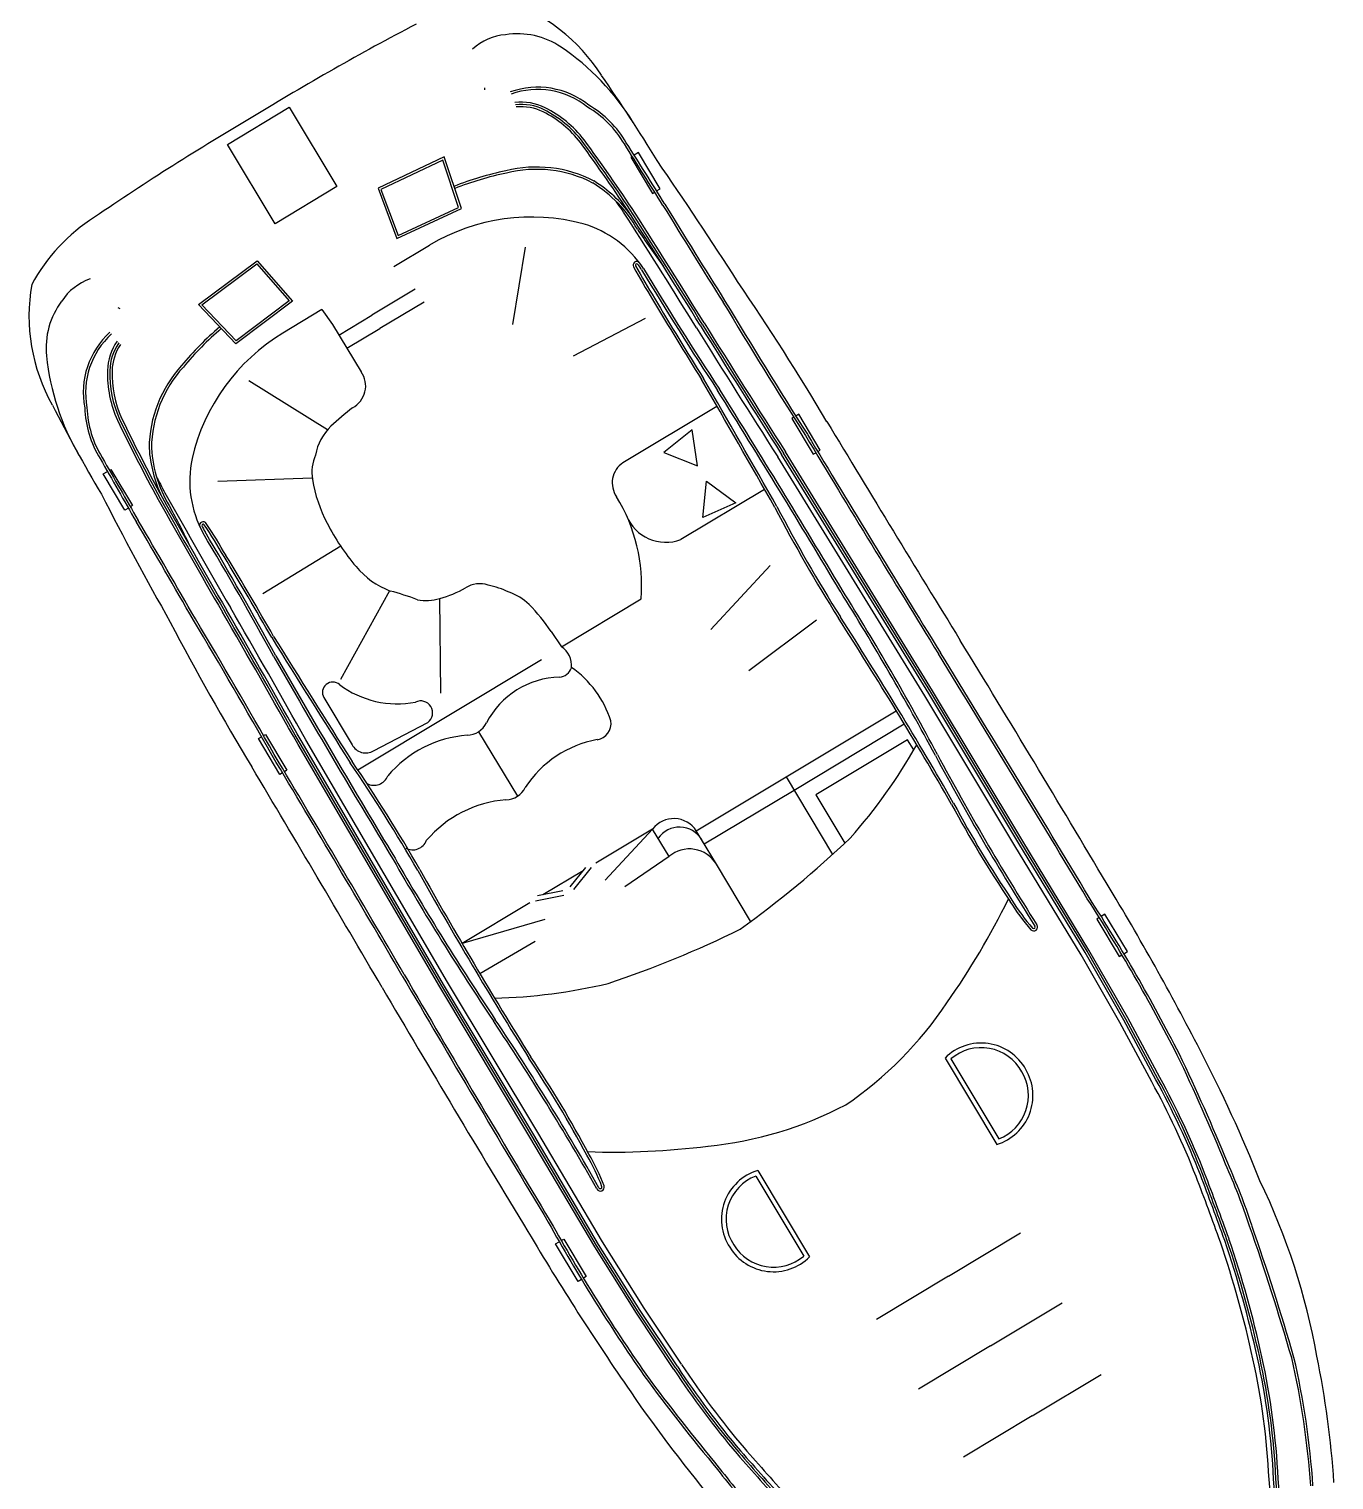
# Model space of a CAD drawing. Header units: metres. Extents: x 267365 to 277461, y 2088854 to 2108025.
# Drawn here: x 273598.22 to 273641.96, y 2097597.9 to 2097646.52 of the extents above; entities that cross this region are included whole.
import ezdxf

# ---------------------------------------------------------------- set-up
doc = ezdxf.new("R2010")
doc.units = ezdxf.units.M

msp = doc.modelspace()

# ---------------------------------------------------------------- linework, layer by layer
at = {"color": 30}
for p, q in [((273613.502, 2097644.473), (273613.496, 2097644.55)), ((273613.502, 2097644.473), (273613.496, 2097644.55)), ((273613.502, 2097644.473), (273613.496, 2097644.55)), ((273604.871, 2097642.65), (273606.943, 2097643.893)), ((273604.871, 2097642.65), (273606.943, 2097643.893)), ((273606.943, 2097643.893), (273608.538, 2097641.235)), ((273606.943, 2097643.893), (273608.538, 2097641.235)), ((273606.467, 2097639.992), (273604.871, 2097642.65)), ((273606.467, 2097639.992), (273604.871, 2097642.65)), ((273612.133, 2097642.23), (273609.921, 2097641.183)), ((273612.133, 2097642.23), (273609.921, 2097641.183)), ((273612.087, 2097642.123), (273610.018, 2097641.143)), ((273612.087, 2097642.123), (273610.018, 2097641.143)), ((273612.618, 2097640.541), (273612.087, 2097642.123)), ((273612.618, 2097640.541), (273612.087, 2097642.123)), ((273612.712, 2097640.501), (273612.133, 2097642.23)), ((273612.712, 2097640.501), (273612.133, 2097642.23)), ((273618.437, 2097642.248), (273618.392, 2097642.221)), ((273618.437, 2097642.248), (273618.392, 2097642.221)), ((273618.392, 2097642.221), (273619.12, 2097641.008)), ((273618.392, 2097642.221), (273619.12, 2097641.008)), ((273618.647, 2097642.374), (273618.503, 2097642.288)), ((273618.647, 2097642.374), (273618.503, 2097642.288)), ((273619.375, 2097641.161), (273618.647, 2097642.374)), ((273619.375, 2097641.161), (273618.647, 2097642.374)), ((273608.538, 2097641.235), (273606.467, 2097639.992)), ((273608.538, 2097641.235), (273606.467, 2097639.992)), ((273609.921, 2097641.183), (273610.547, 2097639.495)), ((273609.921, 2097641.183), (273610.547, 2097639.495)), ((273610.018, 2097641.143), (273610.59, 2097639.6)), ((273610.018, 2097641.143), (273610.59, 2097639.6)), ((273619.12, 2097641.008), (273619.19, 2097641.051)), ((273619.12, 2097641.008), (273619.19, 2097641.051)), ((273619.256, 2097641.09), (273619.375, 2097641.161)), ((273619.256, 2097641.09), (273619.375, 2097641.161)), ((273610.547, 2097639.495), (273612.712, 2097640.501)), ((273610.547, 2097639.495), (273612.712, 2097640.501)), ((273610.59, 2097639.6), (273612.618, 2097640.541)), ((273610.59, 2097639.6), (273612.618, 2097640.541)), ((273610.453, 2097638.561), (273611.646, 2097639.277)), ((273610.453, 2097638.561), (273611.646, 2097639.277)), ((273614.846, 2097639.203), (273614.422, 2097636.61)), ((273614.846, 2097639.203), (273614.422, 2097636.61)), ((273614.846, 2097639.203), (273614.422, 2097636.61)), ((273603.898, 2097637.288), (273605.863, 2097638.747)), ((273603.898, 2097637.288), (273605.863, 2097638.747)), ((273604.014, 2097637.278), (273605.852, 2097638.643)), ((273604.014, 2097637.278), (273605.852, 2097638.643)), ((273605.852, 2097638.643), (273606.944, 2097637.412)), ((273605.852, 2097638.643), (273606.944, 2097637.412)), ((273605.863, 2097638.747), (273607.057, 2097637.401)), ((273605.863, 2097638.747), (273607.057, 2097637.401)), ((273611.161, 2097637.794), (273609.716, 2097636.926)), ((273611.161, 2097637.794), (273609.716, 2097636.926)), ((273611.161, 2097637.794), (273609.716, 2097636.926)), ((273601.274, 2097637.135), (273601.21, 2097637.176)), ((273601.274, 2097637.135), (273601.21, 2097637.176)), ((273601.274, 2097637.135), (273601.21, 2097637.176)), ((273605.151, 2097635.963), (273603.898, 2097637.288)), ((273605.151, 2097635.963), (273603.898, 2097637.288)), ((273605.16, 2097636.066), (273604.014, 2097637.278)), ((273605.16, 2097636.066), (273604.014, 2097637.278)), ((273607.057, 2097637.401), (273605.151, 2097635.963)), ((273607.057, 2097637.401), (273605.151, 2097635.963)), ((273606.944, 2097637.412), (273605.16, 2097636.066)), ((273606.944, 2097637.412), (273605.16, 2097636.066)), ((273608.04, 2097637.113), (273606.733, 2097636.328)), ((273608.04, 2097637.113), (273606.733, 2097636.328)), ((273608.04, 2097637.113), (273608.396, 2097636.613)), ((273608.04, 2097637.113), (273608.396, 2097636.613)), ((273611.462, 2097637.369), (273609.982, 2097636.481)), ((273611.462, 2097637.369), (273609.982, 2097636.481)), ((273611.462, 2097637.369), (273609.982, 2097636.481)), ((273608.396, 2097636.613), (273609.357, 2097635.03)), ((273608.396, 2097636.613), (273609.357, 2097635.03)), ((273608.609, 2097636.262), (273609.716, 2097636.926)), ((273608.609, 2097636.262), (273609.716, 2097636.926)), ((273608.609, 2097636.262), (273609.716, 2097636.926)), ((273618.874, 2097636.819), (273616.455, 2097635.55)), ((273618.874, 2097636.819), (273616.455, 2097635.55)), ((273618.874, 2097636.819), (273616.455, 2097635.55)), ((273608.878, 2097635.819), (273609.982, 2097636.481)), ((273608.878, 2097635.819), (273609.982, 2097636.481)), ((273608.878, 2097635.819), (273609.982, 2097636.481)), ((273608.222, 2097633.082), (273605.587, 2097634.727)), ((273608.222, 2097633.082), (273605.587, 2097634.727)), ((273608.222, 2097633.082), (273605.587, 2097634.727)), ((273618.128, 2097631.987), (273621.278, 2097633.877)), ((273618.128, 2097631.987), (273621.278, 2097633.877)), ((273623.853, 2097633.508), (273623.787, 2097633.469)), ((273623.853, 2097633.508), (273623.787, 2097633.469)), ((273623.787, 2097633.469), (273624.507, 2097632.269)), ((273623.787, 2097633.469), (273624.507, 2097632.269)), ((273624.021, 2097633.609), (273623.919, 2097633.548)), ((273624.021, 2097633.609), (273623.919, 2097633.548)), ((273624.741, 2097632.41), (273624.021, 2097633.609)), ((273624.741, 2097632.41), (273624.021, 2097633.609)), ((273620.452, 2097633.081), (273619.495, 2097632.327)), ((273620.452, 2097633.081), (273619.495, 2097632.327)), ((273620.627, 2097631.875), (273620.452, 2097633.081)), ((273620.627, 2097631.875), (273620.452, 2097633.081)), ((273619.495, 2097632.327), (273620.627, 2097631.875)), ((273619.495, 2097632.327), (273620.627, 2097631.875)), ((273628.244, 2097624.176), (273623.313, 2097632.184)), ((273628.244, 2097624.176), (273623.313, 2097632.184)), ((273628.375, 2097624.256), (273623.443, 2097632.265)), ((273628.375, 2097624.256), (273623.443, 2097632.265)), ((273628.441, 2097624.296), (273623.508, 2097632.306)), ((273628.441, 2097624.296), (273623.508, 2097632.306)), ((273628.507, 2097624.336), (273623.573, 2097632.347)), ((273628.507, 2097624.336), (273623.573, 2097632.347)), ((273624.507, 2097632.269), (273624.59, 2097632.319)), ((273624.507, 2097632.269), (273624.59, 2097632.319)), ((273624.656, 2097632.359), (273624.741, 2097632.41)), ((273624.656, 2097632.359), (273624.741, 2097632.41)), ((273600.706, 2097631.608), (273600.85, 2097631.694)), ((273600.706, 2097631.608), (273600.85, 2097631.694)), ((273600.916, 2097631.734), (273600.961, 2097631.76)), ((273600.916, 2097631.734), (273600.961, 2097631.76)), ((273600.961, 2097631.76), (273601.689, 2097630.548)), ((273600.961, 2097631.76), (273601.689, 2097630.548)), ((273601.434, 2097630.395), (273600.706, 2097631.608)), ((273601.434, 2097630.395), (273600.706, 2097631.608)), ((273607.716, 2097631.469), (273604.553, 2097631.36)), ((273607.716, 2097631.469), (273604.553, 2097631.36)), ((273607.716, 2097631.469), (273604.553, 2097631.36)), ((273620.799, 2097630.154), (273620.932, 2097631.366)), ((273620.799, 2097630.154), (273620.932, 2097631.366)), ((273620.932, 2097631.366), (273621.914, 2097630.644)), ((273620.932, 2097631.366), (273621.914, 2097630.644)), ((273622.874, 2097631.09), (273620.072, 2097629.409)), ((273622.874, 2097631.09), (273620.072, 2097629.409)), ((273601.553, 2097630.466), (273601.434, 2097630.395)), ((273601.553, 2097630.466), (273601.434, 2097630.395)), ((273601.689, 2097630.548), (273601.619, 2097630.505)), ((273601.689, 2097630.548), (273601.619, 2097630.505)), ((273621.914, 2097630.644), (273620.799, 2097630.154)), ((273621.914, 2097630.644), (273620.799, 2097630.154)), ((273608.672, 2097629.183), (273606.058, 2097627.59)), ((273608.672, 2097629.183), (273606.058, 2097627.59)), ((273608.672, 2097629.183), (273606.058, 2097627.59)), ((273623.058, 2097628.541), (273621.075, 2097626.398)), ((273623.058, 2097628.541), (273621.075, 2097626.398)), ((273623.058, 2097628.541), (273621.075, 2097626.398)), ((273610.303, 2097627.695), (273608.663, 2097624.717)), ((273610.303, 2097627.695), (273608.663, 2097624.717)), ((273610.303, 2097627.695), (273608.663, 2097624.717)), ((273611.979, 2097627.434), (273612.01, 2097624.266)), ((273611.979, 2097627.434), (273612.01, 2097624.266)), ((273611.979, 2097627.434), (273612.01, 2097624.266)), ((273616.063, 2097625.819), (273618.736, 2097627.423)), ((273616.063, 2097625.819), (273618.736, 2097627.423)), ((273624.619, 2097626.713), (273622.343, 2097625.011)), ((273624.619, 2097626.713), (273622.343, 2097625.011)), ((273624.619, 2097626.713), (273622.343, 2097625.011)), ((273615.719, 2097626.327), (273616.063, 2097625.819)), ((273615.719, 2097626.327), (273616.063, 2097625.819)), ((273615.398, 2097625.379), (273609.247, 2097621.687)), ((273615.398, 2097625.379), (273609.247, 2097621.687)), ((273615.398, 2097625.379), (273609.247, 2097621.687)), ((273608.104, 2097624.116), (273609.051, 2097622.537)), ((273608.104, 2097624.116), (273609.051, 2097622.537)), ((273631.263, 2097619.147), (273628.244, 2097624.176)), ((273631.263, 2097619.147), (273628.244, 2097624.176)), ((273631.394, 2097619.226), (273628.375, 2097624.256)), ((273631.394, 2097619.226), (273628.375, 2097624.256)), ((273631.46, 2097619.266), (273628.441, 2097624.296)), ((273631.46, 2097619.266), (273628.441, 2097624.296)), ((273631.525, 2097619.306), (273628.507, 2097624.336)), ((273631.525, 2097619.306), (273628.507, 2097624.336)), ((273623.595, 2097621.459), (273627.288, 2097623.676)), ((273623.595, 2097621.459), (273627.288, 2097623.676)), ((273623.595, 2097621.459), (273627.288, 2097623.676)), ((273609.771, 2097622.336), (273611.587, 2097623.284)), ((273609.771, 2097622.336), (273611.587, 2097623.284)), ((273613.29, 2097622.97), (273614.588, 2097620.807)), ((273613.29, 2097622.97), (273614.588, 2097620.807)), ((273613.29, 2097622.97), (273614.588, 2097620.807)), ((273623.86, 2097621.018), (273627.555, 2097623.235)), ((273623.86, 2097621.018), (273627.555, 2097623.235)), ((273623.86, 2097621.018), (273627.555, 2097623.235)), ((273605.913, 2097622.742), (273606.015, 2097622.803)), ((273605.913, 2097622.742), (273606.015, 2097622.803)), ((273606.633, 2097621.543), (273605.913, 2097622.742)), ((273606.633, 2097621.543), (273605.913, 2097622.742)), ((273606.081, 2097622.842), (273606.147, 2097622.882)), ((273606.081, 2097622.842), (273606.147, 2097622.882)), ((273606.147, 2097622.882), (273606.867, 2097621.683)), ((273606.147, 2097622.882), (273606.867, 2097621.683)), ((273611.986, 2097614.421), (273607.238, 2097622.544)), ((273611.986, 2097614.421), (273607.238, 2097622.544)), ((273612.052, 2097614.461), (273607.304, 2097622.582)), ((273612.052, 2097614.461), (273607.304, 2097622.582)), ((273612.118, 2097614.5), (273607.371, 2097622.62)), ((273612.118, 2097614.5), (273607.371, 2097622.62)), ((273612.25, 2097614.578), (273607.504, 2097622.696)), ((273612.25, 2097614.578), (273607.504, 2097622.696)), ((273627.668, 2097622.705), (273624.595, 2097620.861)), ((273627.668, 2097622.705), (273624.595, 2097620.861)), ((273627.874, 2097622.363), (273627.668, 2097622.705)), ((273627.874, 2097622.363), (273627.668, 2097622.705)), ((273606.718, 2097621.594), (273606.633, 2097621.543)), ((273606.718, 2097621.594), (273606.633, 2097621.543)), ((273606.867, 2097621.683), (273606.784, 2097621.633)), ((273606.867, 2097621.683), (273606.784, 2097621.633)), ((273620.586, 2097619.654), (273623.595, 2097621.459)), ((273620.586, 2097619.654), (273623.595, 2097621.459)), ((273620.851, 2097619.212), (273623.86, 2097621.018)), ((273620.851, 2097619.212), (273623.86, 2097621.018)), ((273623.595, 2097621.459), (273625.155, 2097618.86)), ((273623.595, 2097621.459), (273625.155, 2097618.86)), ((273624.595, 2097620.861), (273625.567, 2097619.24)), ((273624.595, 2097620.861), (273625.567, 2097619.24)), ((273619.12, 2097619.709), (273617.223, 2097618.57)), ((273619.12, 2097619.709), (273617.223, 2097618.57)), ((273619.12, 2097619.709), (273617.223, 2097618.57)), ((273619.12, 2097619.709), (273617.526, 2097617.994)), ((273619.12, 2097619.709), (273617.526, 2097617.994)), ((273619.12, 2097619.709), (273617.526, 2097617.994)), ((273619.671, 2097618.792), (273619.12, 2097619.709)), ((273619.671, 2097618.792), (273619.12, 2097619.709)), ((273619.671, 2097618.792), (273619.12, 2097619.709)), ((273620.765, 2097619.356), (273620.586, 2097619.654)), ((273620.765, 2097619.356), (273620.586, 2097619.654)), ((273621.26, 2097618.531), (273620.765, 2097619.356)), ((273621.26, 2097618.531), (273620.765, 2097619.356)), ((273633.482, 2097615.501), (273631.263, 2097619.147)), ((273633.482, 2097615.501), (273631.263, 2097619.147)), ((273633.614, 2097615.579), (273631.394, 2097619.226)), ((273633.614, 2097615.579), (273631.394, 2097619.226)), ((273633.68, 2097615.618), (273631.46, 2097619.266)), ((273633.68, 2097615.618), (273631.46, 2097619.266)), ((273633.746, 2097615.657), (273631.525, 2097619.306)), ((273633.746, 2097615.657), (273631.525, 2097619.306)), ((273619.671, 2097618.792), (273618.192, 2097617.778)), ((273619.671, 2097618.792), (273618.192, 2097617.778)), ((273616.789, 2097618.31), (273615.445, 2097617.504)), ((273616.789, 2097618.31), (273615.445, 2097617.504)), ((273616.789, 2097618.31), (273615.445, 2097617.504)), ((273616.357, 2097617.78), (273616.884, 2097618.427)), ((273616.357, 2097617.78), (273616.884, 2097618.427)), ((273616.357, 2097617.78), (273616.884, 2097618.427)), ((273616.476, 2097617.683), (273617.074, 2097618.417)), ((273616.476, 2097617.683), (273617.074, 2097618.417)), ((273616.476, 2097617.683), (273617.074, 2097618.417)), ((273622.402, 2097616.628), (273621.26, 2097618.531)), ((273622.402, 2097616.628), (273621.26, 2097618.531)), ((273616.116, 2097617.635), (273615.266, 2097617.469)), ((273616.116, 2097617.635), (273615.266, 2097617.469)), ((273616.116, 2097617.635), (273615.266, 2097617.469)), ((273615.011, 2097617.243), (273612.735, 2097615.877)), ((273615.011, 2097617.243), (273612.735, 2097615.877)), ((273615.011, 2097617.243), (273612.735, 2097615.877)), ((273616.146, 2097617.485), (273615.194, 2097617.298)), ((273616.146, 2097617.485), (273615.194, 2097617.298)), ((273616.146, 2097617.485), (273615.194, 2097617.298)), ((273615.506, 2097616.681), (273612.735, 2097615.877)), ((273615.506, 2097616.681), (273612.735, 2097615.877)), ((273615.506, 2097616.681), (273612.735, 2097615.877)), ((273634.09, 2097616.743), (273634.004, 2097616.692)), ((273634.09, 2097616.743), (273634.004, 2097616.692)), ((273634.004, 2097616.692), (273634.756, 2097615.437)), ((273634.004, 2097616.692), (273634.756, 2097615.437)), ((273634.279, 2097616.857), (273634.156, 2097616.783)), ((273634.279, 2097616.857), (273634.156, 2097616.783)), ((273635.032, 2097615.603), (273634.279, 2097616.857)), ((273635.032, 2097615.603), (273634.279, 2097616.857)), ((273615.183, 2097615.943), (273613.333, 2097614.865)), ((273615.183, 2097615.943), (273613.333, 2097614.865)), ((273635.049, 2097613.381), (273633.746, 2097615.657)), ((273635.049, 2097613.381), (273633.746, 2097615.657)), ((273634.781, 2097613.232), (273633.482, 2097615.501)), ((273634.781, 2097613.232), (273633.482, 2097615.501)), ((273634.915, 2097613.307), (273633.614, 2097615.579)), ((273634.915, 2097613.307), (273633.614, 2097615.579)), ((273634.982, 2097613.344), (273633.68, 2097615.618)), ((273634.982, 2097613.344), (273633.68, 2097615.618)), ((273634.756, 2097615.437), (273634.852, 2097615.495)), ((273634.756, 2097615.437), (273634.852, 2097615.495)), ((273634.918, 2097615.534), (273635.032, 2097615.603)), ((273634.918, 2097615.534), (273635.032, 2097615.603)), ((273615.005, 2097609.391), (273611.986, 2097614.421)), ((273615.005, 2097609.391), (273611.986, 2097614.421)), ((273615.071, 2097609.431), (273612.052, 2097614.461)), ((273615.071, 2097609.431), (273612.052, 2097614.461)), ((273615.137, 2097609.47), (273612.118, 2097614.5)), ((273615.137, 2097609.47), (273612.118, 2097614.5)), ((273615.269, 2097609.548), (273612.25, 2097614.578)), ((273615.269, 2097609.548), (273612.25, 2097614.578)), ((273635.852, 2097611.238), (273634.781, 2097613.232)), ((273635.852, 2097611.238), (273634.781, 2097613.232)), ((273635.987, 2097611.311), (273634.915, 2097613.307)), ((273635.987, 2097611.311), (273634.915, 2097613.307)), ((273636.055, 2097611.347), (273634.982, 2097613.344)), ((273636.055, 2097611.347), (273634.982, 2097613.344)), ((273636.122, 2097611.384), (273635.049, 2097613.381)), ((273636.122, 2097611.384), (273635.049, 2097613.381)), ((273628.921, 2097612.038), (273630.659, 2097609.142)), ((273628.921, 2097612.038), (273630.659, 2097609.142)), ((273629.117, 2097612.01), (273630.726, 2097609.329)), ((273629.117, 2097612.01), (273630.726, 2097609.329)), ((273617.18, 2097605.715), (273615.005, 2097609.391)), ((273617.18, 2097605.715), (273615.005, 2097609.391)), ((273617.245, 2097605.755), (273615.071, 2097609.431)), ((273617.245, 2097605.755), (273615.071, 2097609.431)), ((273617.311, 2097605.795), (273615.137, 2097609.47)), ((273617.311, 2097605.795), (273615.137, 2097609.47)), ((273617.442, 2097605.875), (273615.269, 2097609.548)), ((273617.442, 2097605.875), (273615.269, 2097609.548)), ((273622.576, 2097608.085), (273624.185, 2097605.403)), ((273622.576, 2097608.085), (273624.185, 2097605.403)), ((273622.643, 2097608.27), (273624.381, 2097605.375)), ((273622.643, 2097608.27), (273624.381, 2097605.375)), ((273616.06, 2097605.923), (273616.146, 2097605.975)), ((273616.06, 2097605.923), (273616.146, 2097605.975)), ((273616.146, 2097605.975), (273616.899, 2097604.72)), ((273616.146, 2097605.975), (273616.899, 2097604.72)), ((273629.038, 2097604.73), (273631.455, 2097606.18)), ((273629.038, 2097604.73), (273631.455, 2097606.18)), ((273629.038, 2097604.73), (273631.455, 2097606.18)), ((273615.871, 2097605.809), (273615.994, 2097605.883)), ((273615.871, 2097605.809), (273615.994, 2097605.883)), ((273616.623, 2097604.555), (273615.871, 2097605.809)), ((273616.623, 2097604.555), (273615.871, 2097605.809)), ((273618.576, 2097603.494), (273617.18, 2097605.715)), ((273618.576, 2097603.494), (273617.18, 2097605.715)), ((273618.64, 2097603.536), (273617.245, 2097605.755)), ((273618.64, 2097603.536), (273617.245, 2097605.755)), ((273618.704, 2097603.578), (273617.311, 2097605.795)), ((273618.704, 2097603.578), (273617.311, 2097605.795)), ((273618.833, 2097603.661), (273617.442, 2097605.875)), ((273618.833, 2097603.661), (273617.442, 2097605.875)), ((273616.737, 2097604.623), (273616.623, 2097604.555)), ((273616.737, 2097604.623), (273616.623, 2097604.555)), ((273616.899, 2097604.72), (273616.803, 2097604.663)), ((273616.899, 2097604.72), (273616.803, 2097604.663)), ((273629.038, 2097604.73), (273626.621, 2097603.279)), ((273629.038, 2097604.73), (273626.621, 2097603.279)), ((273629.038, 2097604.73), (273626.621, 2097603.279)), ((273619.897, 2097601.65), (273618.64, 2097603.536)), ((273619.897, 2097601.65), (273618.64, 2097603.536)), ((273619.961, 2097601.693), (273618.704, 2097603.578)), ((273619.961, 2097601.693), (273618.704, 2097603.578)), ((273620.089, 2097601.778), (273618.833, 2097603.661)), ((273620.089, 2097601.778), (273618.833, 2097603.661)), ((273630.441, 2097602.391), (273632.851, 2097603.837)), ((273630.441, 2097602.391), (273632.851, 2097603.837)), ((273630.441, 2097602.391), (273632.851, 2097603.837)), ((273619.833, 2097601.608), (273618.576, 2097603.494)), ((273619.833, 2097601.608), (273618.576, 2097603.494)), ((273630.441, 2097602.391), (273628.031, 2097600.945)), ((273630.441, 2097602.391), (273628.031, 2097600.945)), ((273630.441, 2097602.391), (273628.031, 2097600.945)), ((273631.845, 2097600.053), (273634.154, 2097601.438)), ((273631.845, 2097600.053), (273634.154, 2097601.438)), ((273631.845, 2097600.053), (273634.154, 2097601.438)), ((273631.845, 2097600.053), (273629.536, 2097598.667)), ((273631.845, 2097600.053), (273629.536, 2097598.667)), ((273631.845, 2097600.053), (273629.536, 2097598.667))]:
    msp.add_line(p, q, dxfattribs=at)
for centre, radius, start, end in [((273612.268, 2097641.675), 6.103, 32.6099, 71.8474), ((273612.268, 2097641.675), 6.103, 32.6099, 71.8474), ((273653.156, 2097566.439), 90.548, 117.60936, 121.58748), ((273653.156, 2097566.439), 90.548, 117.60936, 121.58748), ((273614.362, 2097644.448), 1.884, 95.1987, 132.5408), ((273614.362, 2097644.448), 1.884, 95.1987, 132.5408), ((273614.589, 2097643.74), 2.616, 56.0074, 98.7482), ((273614.589, 2097643.74), 2.616, 56.0074, 98.7482), ((273611.467, 2097639.086), 8.219, 31.5387, 56.0998), ((273611.467, 2097639.086), 8.219, 31.5387, 56.0998), ((273566.943, 2097609.97), 61.411, 31.55607, 34.73788), ((273566.943, 2097609.97), 61.411, 31.55607, 34.73788), ((273615.272, 2097641.843), 2.723, 51.1854, 109.7497), ((273615.272, 2097641.843), 2.723, 51.1854, 109.7497), ((273615.272, 2097641.843), 2.647, 51.0597, 109.7497), ((273615.272, 2097641.843), 2.647, 51.0597, 109.7497), ((273614.715, 2097642.261), 1.805, 63.5526, 96.7797), ((273614.715, 2097642.261), 1.805, 63.5526, 96.7797), ((273614.72, 2097642.276), 1.713, 63.4837, 96.445), ((273614.72, 2097642.276), 1.713, 63.4837, 96.445), ((273614.72, 2097642.276), 1.636, 63.4837, 95.9145), ((273614.72, 2097642.276), 1.636, 63.4837, 95.9145), ((273613.832, 2097640.494), 3.78, 37.6058, 63.4837), ((273613.832, 2097640.494), 3.78, 37.6058, 63.4837), ((273615.233, 2097640.959), 3.399, 30.1037, 59.955), ((273615.233, 2097640.959), 3.399, 30.1037, 59.955), ((273615.233, 2097640.959), 3.476, 30.1294, 59.8567), ((273615.233, 2097640.959), 3.476, 30.1294, 59.8567), ((273651.482, 2097565.434), 90.548, 120.35159, 124.3297), ((273651.482, 2097565.434), 90.548, 120.35159, 124.3297), ((273613.832, 2097640.494), 3.627, 37.6329, 63.4837), ((273613.832, 2097640.494), 3.627, 37.6329, 63.4837), ((273613.832, 2097640.494), 3.703, 37.6191, 63.4837), ((273613.832, 2097640.494), 3.703, 37.6191, 63.4837), ((273570.504, 2097608.749), 57.339, 33.33983, 36.3184), ((273570.504, 2097608.749), 57.339, 33.33983, 36.3184), ((273570.504, 2097608.749), 57.415, 33.3394, 36.31927), ((273570.504, 2097608.749), 57.415, 33.3394, 36.31927), ((273570.504, 2097608.749), 57.492, 33.33897, 36.32013), ((273570.504, 2097608.749), 57.492, 33.33897, 36.32013), ((273363.349, 2097480.9), 301.833, 31.94574, 32.4074), ((273363.349, 2097480.9), 301.833, 31.94574, 32.4074), ((273363.349, 2097480.9), 301.91, 31.94568, 32.40711), ((273363.349, 2097480.9), 301.91, 31.94568, 32.40711), ((273507.69, 2097564.923), 135.677, 32.61645, 34.67285), ((273507.69, 2097564.923), 135.677, 32.61645, 34.67285), ((273616.336, 2097631.445), 10.536, 101.6737, 111.5671), ((273616.336, 2097631.445), 10.536, 101.6737, 111.5671), ((273616.336, 2097631.445), 10.459, 101.6643, 111.5894), ((273616.336, 2097631.445), 10.459, 101.6643, 111.5894), ((273615.234, 2097637.703), 4.188, 62.6533, 104.2268), ((273615.234, 2097637.703), 4.188, 62.6533, 104.2268), ((273615.234, 2097637.703), 4.111, 62.6958, 104.2505), ((273615.234, 2097637.703), 4.111, 62.6958, 104.2505), ((273614.79, 2097637.621), 4.479, 36.5012, 58.0975), ((273614.79, 2097637.621), 4.479, 36.5012, 58.0975), ((273614.79, 2097637.621), 4.403, 29.7867, 58.0577), ((273614.79, 2097637.621), 4.403, 29.7867, 58.0577), ((273570.504, 2097608.749), 57.185, 33.3407, 33.9978), ((273570.504, 2097608.749), 57.185, 33.3407, 33.9978), ((273896.213, 2097809.97), 324.456, 211.46627, 212.14038), ((273896.213, 2097809.97), 324.456, 211.46627, 212.14038), ((273896.213, 2097809.97), 324.379, 211.46621, 212.14038), ((273896.213, 2097809.97), 324.379, 211.46621, 212.14038), ((273603.748, 2097634.986), 6.195, 122.528, 151.3305), ((273603.748, 2097634.986), 6.195, 122.528, 151.3305), ((273615.058, 2097633.549), 6.667, 74.9433, 120.7826), ((273615.058, 2097633.549), 6.667, 74.9433, 120.7826), ((273615.775, 2097636.491), 3.641, 33.2632, 73.8056), ((273615.775, 2097636.491), 3.641, 33.2632, 73.8056), ((273411.316, 2097507.378), 245.904, 31.67648, 32.68716), ((273411.316, 2097507.378), 245.904, 31.67648, 32.68716), ((273411.316, 2097507.378), 246.058, 31.67656, 32.68736), ((273411.316, 2097507.378), 246.058, 31.67656, 32.68736), ((273411.316, 2097507.378), 246.135, 31.6766, 32.68747), ((273411.316, 2097507.378), 246.135, 31.6766, 32.68747), ((273411.316, 2097507.378), 246.211, 31.67664, 32.68757), ((273411.316, 2097507.378), 246.211, 31.67664, 32.68757), ((273639.262, 2097653.403), 24.724, 213.3583, 216.8823), ((273639.262, 2097653.403), 24.724, 213.3583, 216.8823), ((273618.591, 2097638.604), 0.122, 45.7234, 208.8615), ((273618.591, 2097638.604), 0.122, 45.7234, 208.8615), ((273638.743, 2097649.637), 23.096, 208.7009, 211.8303), ((273638.743, 2097649.637), 23.096, 208.7009, 211.8303), ((273618.591, 2097638.604), 0.0448, 51.4578, 208.8615), ((273618.591, 2097638.604), 0.0448, 51.4578, 208.8615), ((273618.484, 2097638.546), 0.0767, 28.7009, 28.8615), ((273618.484, 2097638.546), 0.0767, 28.7009, 28.8615), ((273638.743, 2097649.637), 23.019, 208.7009, 211.8322), ((273638.743, 2097649.637), 23.019, 208.7009, 211.8322), ((273615.775, 2097636.491), 3.564, 33.287, 37.0654), ((273615.775, 2097636.491), 3.564, 33.287, 37.0654), ((273600.892, 2097636.365), 1.884, 109.3982, 146.7404), ((273600.892, 2097636.365), 1.884, 109.3982, 146.7404), ((273720.815, 2097699.883), 119.125, 211.04575, 213.34271), ((273720.815, 2097699.883), 119.125, 211.04575, 213.34271), ((273720.815, 2097699.883), 119.049, 211.04503, 213.34313), ((273720.815, 2097699.883), 119.049, 211.04503, 213.34313), ((273545.703, 2097586.111), 92.276, 30.79959, 34.25771), ((273545.703, 2097586.111), 92.276, 30.79959, 34.25771), ((273604.324, 2097636.908), 6.103, 170.0917, 209.3292), ((273604.324, 2097636.908), 6.103, 170.0917, 209.3292), ((273601.41, 2097635.831), 2.616, 143.1909, 185.9316), ((273601.41, 2097635.831), 2.616, 143.1909, 185.9316), ((273725.061, 2097700.363), 123.21, 210.70143, 212.16501), ((273725.061, 2097700.363), 123.21, 210.70143, 212.16501), ((273725.061, 2097700.363), 123.134, 210.70108, 212.16566), ((273725.061, 2097700.363), 123.134, 210.70108, 212.16566), ((273796.716, 2097742.635), 204.426, 210.99525, 212.4674), ((273796.716, 2097742.635), 204.426, 210.99525, 212.4674), ((273796.716, 2097742.635), 204.349, 210.99525, 212.46766), ((273796.716, 2097742.635), 204.349, 210.99525, 212.46766), ((274037.588, 2097896.326), 491.166, 211.92566, 212.52178), ((274037.588, 2097896.326), 491.166, 211.92566, 212.52178), ((274037.588, 2097896.326), 491.089, 211.92568, 212.52185), ((274037.588, 2097896.326), 491.089, 211.92568, 212.52185), ((274037.588, 2097896.326), 491.012, 211.9257, 212.52192), ((274037.588, 2097896.326), 491.012, 211.9257, 212.52192), ((273602.763, 2097634.336), 2.723, 132.1894, 190.7536), ((273602.763, 2097634.336), 2.723, 132.1894, 190.7536), ((273602.763, 2097634.336), 2.647, 132.1894, 190.8794), ((273602.763, 2097634.336), 2.647, 132.1894, 190.8794), ((273611.438, 2097628.506), 10.536, 130.372, 140.2654), ((273611.438, 2097628.506), 10.536, 130.372, 140.2654), ((273611.438, 2097628.506), 10.459, 130.3497, 140.2748), ((273611.438, 2097628.506), 10.459, 130.3497, 140.2748), ((273610.182, 2097630.623), 6.667, 121.1565, 166.9958), ((273610.182, 2097630.623), 6.667, 121.1565, 166.9958), ((274037.588, 2097896.326), 491.319, 211.92562, 212.52164), ((274037.588, 2097896.326), 491.319, 211.92562, 212.52164), ((273602.656, 2097635.024), 1.805, 145.1594, 178.3864), ((273602.656, 2097635.024), 1.805, 145.1594, 178.3864), ((273602.641, 2097635.026), 1.713, 145.4941, 178.4554), ((273602.641, 2097635.026), 1.713, 145.4941, 178.4554), ((273602.641, 2097635.026), 1.636, 146.0246, 178.4554), ((273602.641, 2097635.026), 1.636, 146.0246, 178.4554), ((273606.985, 2097636.397), 8.219, 185.8393, 210.4004), ((273606.985, 2097636.397), 8.219, 185.8393, 210.4004), ((273606.434, 2097632.422), 4.188, 137.7123, 179.2857), ((273606.434, 2097632.422), 4.188, 137.7123, 179.2857), ((273606.434, 2097632.422), 4.111, 137.6886, 179.2432), ((273606.434, 2097632.422), 4.111, 137.6886, 179.2432), ((273604.63, 2097634.972), 3.78, 178.4554, 204.3333), ((273604.63, 2097634.972), 3.78, 178.4554, 204.3333), ((273604.63, 2097634.972), 3.703, 178.4554, 204.32), ((273604.63, 2097634.972), 3.703, 178.4554, 204.32), ((273604.63, 2097634.972), 3.627, 178.4553, 204.3062), ((273604.63, 2097634.972), 3.627, 178.4553, 204.3062), ((273608.676, 2097634.558), 0.829, 298.1751, 34.7129), ((273608.676, 2097634.558), 0.829, 298.1751, 34.7129), ((273170.457, 2097373.818), 520.452, 29.54806, 30.09245), ((273170.457, 2097373.818), 520.452, 29.54806, 30.09245), ((273170.457, 2097373.818), 520.529, 29.54792, 30.0926), ((273170.457, 2097373.818), 520.529, 29.54792, 30.0926), ((273309.73, 2097439.299), 367.616, 30.82761, 32.05519), ((273309.73, 2097439.299), 367.616, 30.82761, 32.05519), ((273309.73, 2097439.299), 367.693, 30.82773, 32.05532), ((273309.73, 2097439.299), 367.693, 30.82773, 32.05532), ((273653.624, 2097661.99), 61.411, 207.20118, 210.38299), ((273653.624, 2097661.99), 61.411, 207.20118, 210.38299), ((273603.562, 2097633.954), 3.476, 182.0823, 211.8097), ((273603.562, 2097633.954), 3.476, 182.0823, 211.8097), ((273603.562, 2097633.954), 3.399, 181.9841, 211.8354), ((273603.562, 2097633.954), 3.399, 181.9841, 211.8354), ((273614.759, 2097626.413), 9.347, 127.5122, 133.369), ((273614.759, 2097626.413), 9.347, 127.5122, 133.369), ((273653.026, 2097658.274), 57.492, 205.61894, 208.6001), ((273653.026, 2097658.274), 57.492, 205.61894, 208.6001), ((273653.026, 2097658.274), 57.415, 205.6198, 208.59966), ((273653.026, 2097658.274), 57.415, 205.6198, 208.59966), ((273653.026, 2097658.274), 57.339, 205.62066, 208.59923), ((273653.026, 2097658.274), 57.339, 205.62066, 208.59923), ((273609.585, 2097631.92), 1.791, 134.0095, 169.6463), ((273609.585, 2097631.92), 1.791, 134.0095, 169.6463), ((274443.619, 2098127.195), 956.068, 211.099548, 211.613983), ((274443.619, 2098127.195), 956.068, 211.099548, 211.613983), ((274451.377, 2098131.885), 965.993, 211.101561, 211.609718), ((274451.377, 2098131.885), 965.993, 211.101561, 211.609718), ((274451.377, 2098131.885), 965.916, 211.101507, 211.609714), ((274451.377, 2098131.885), 965.916, 211.101507, 211.609714), ((273606.715, 2097632.775), 4.479, 183.8416, 205.4378), ((273606.715, 2097632.775), 4.479, 183.8416, 205.4378), ((273606.715, 2097632.775), 4.403, 183.8814, 212.1523), ((273606.715, 2097632.775), 4.403, 183.8814, 212.1523), ((273609.154, 2097631.664), 1.451, 156.5279, 189.3696), ((273609.154, 2097631.664), 1.451, 156.5279, 189.3696), ((273863.293, 2097780.936), 301.91, 209.53195, 209.99338), ((273863.293, 2097780.936), 301.91, 209.53195, 209.99338), ((273863.293, 2097780.936), 301.833, 209.53166, 209.99332), ((273863.293, 2097780.936), 301.833, 209.53166, 209.99332), ((273607.249, 2097631.374), 3.641, 168.1335, 208.6758), ((273607.249, 2097631.374), 3.641, 168.1335, 208.6758), ((273618.585, 2097631.308), 0.818, 123.9992, 214.6757), ((273618.585, 2097631.308), 0.818, 123.9992, 214.6757), ((273653.026, 2097658.274), 57.185, 207.9413, 208.5984), ((273653.026, 2097658.274), 57.185, 207.9413, 208.5984), ((273612.578, 2097632.229), 4.922, 189.3696, 207.5348), ((273612.578, 2097632.229), 4.922, 189.3696, 207.5348), ((273721.248, 2097693.087), 135.677, 207.26621, 209.32262), ((273721.248, 2097693.087), 135.677, 207.26621, 209.32262), ((273817.364, 2097751.062), 246.211, 209.2515, 210.26243), ((273817.364, 2097751.062), 246.211, 209.2515, 210.26243), ((273817.364, 2097751.062), 246.135, 209.2516, 210.26247), ((273817.364, 2097751.062), 246.135, 209.2516, 210.26247), ((273817.364, 2097751.062), 246.058, 209.2517, 210.2625), ((273817.364, 2097751.062), 246.058, 209.2517, 210.2625), ((273817.364, 2097751.062), 245.904, 209.2519, 210.26258), ((273817.364, 2097751.062), 245.904, 209.2519, 210.26258), ((273613.059, 2097627.865), 5.694, 355.5431, 31.5292), ((273613.059, 2097627.865), 5.694, 355.5431, 31.5292), ((273581.277, 2097618.604), 24.724, 25.0568, 28.5807), ((273581.277, 2097618.604), 24.724, 25.0568, 28.5807), ((273672.134, 2097656.099), 55.216, 207.643, 212.0791), ((273672.134, 2097656.099), 55.216, 207.643, 212.0791), ((273672.134, 2097656.099), 55.139, 207.6417, 212.0786), ((273672.134, 2097656.099), 55.139, 207.6417, 212.0786), ((273322.242, 2097465.509), 324.379, 29.79869, 30.47285), ((273322.242, 2097465.509), 324.379, 29.79869, 30.47285), ((273322.242, 2097465.509), 324.456, 29.79869, 30.47279), ((273322.242, 2097465.509), 324.456, 29.79869, 30.47279), ((273604.059, 2097629.883), 0.122, 33.0776, 196.2157), ((273604.059, 2097629.883), 0.122, 33.0776, 196.2157), ((273604.059, 2097629.883), 0.0448, 33.0776, 190.4812), ((273604.059, 2097629.883), 0.0448, 33.0776, 190.4812), ((273607.249, 2097631.374), 3.564, 204.8737, 208.6521), ((273607.249, 2097631.374), 3.564, 204.8737, 208.6521), ((273584.844, 2097617.291), 23.019, 30.1068, 33.2382), ((273604.161, 2097629.95), 0.0767, 213.0776, 213.2382), ((273584.844, 2097617.291), 23.019, 30.1068, 33.2382), ((273604.161, 2097629.95), 0.0767, 213.0776, 213.2382), ((273584.844, 2097617.291), 23.096, 30.1087, 33.2382), ((273584.844, 2097617.291), 23.096, 30.1087, 33.2382), ((273615.369, 2097633.684), 8.069, 207.5348, 219.9395), ((273615.369, 2097633.684), 8.069, 207.5348, 219.9395), ((273619.572, 2097630.748), 1.43, 202.0779, 290.4839), ((273619.572, 2097630.748), 1.43, 202.0779, 290.4839), ((273501.897, 2097568.502), 119.049, 28.59593, 30.89404), ((273501.897, 2097568.502), 119.049, 28.59593, 30.89404), ((273501.897, 2097568.502), 119.125, 28.59635, 30.89332), ((273501.897, 2097568.502), 119.125, 28.59635, 30.89332), ((273499.476, 2097564.981), 123.134, 29.7734, 31.23798), ((273499.476, 2097564.981), 123.134, 29.7734, 31.23798), ((273499.476, 2097564.981), 123.21, 29.77405, 31.23763), ((273499.476, 2097564.981), 123.21, 29.77405, 31.23763), ((273611.338, 2097630.309), 2.812, 219.9395, 248.9571), ((273611.338, 2097630.309), 2.812, 219.9395, 248.9571), ((273613.334, 2097627.025), 0.905, 72.1363, 122.2638), ((273613.334, 2097627.025), 0.905, 72.1363, 122.2638), ((273612.761, 2097624.222), 3.761, 65.6845, 76.9303), ((273612.761, 2097624.222), 3.761, 65.6845, 76.9303), ((273607.89, 2097618.499), 9.504, 69.3596, 75.1326), ((273607.89, 2097618.499), 9.504, 69.3596, 75.1326), ((273611.519, 2097629.049), 1.68, 260.4398, 286.1503), ((273611.519, 2097629.049), 1.68, 260.4398, 286.1503), ((273610.989, 2097631.106), 3.804, 285.2104, 299.3222), ((273610.989, 2097631.106), 3.804, 285.2104, 299.3222), ((273613.627, 2097625.776), 1.994, 47.1413, 69.9769), ((273613.627, 2097625.776), 1.994, 47.1413, 69.9769), ((273544.071, 2097576.894), 95.893, 28.17812, 31.98388), ((273544.071, 2097576.894), 95.893, 28.17812, 31.98388), ((273544.071, 2097576.894), 95.97, 28.1781, 31.98342), ((273544.071, 2097576.894), 95.97, 28.1781, 31.98342), ((273179.533, 2097381.376), 491.012, 29.41715, 30.01336), ((273179.533, 2097381.376), 491.012, 29.41715, 30.01336), ((273179.533, 2097381.376), 491.089, 29.41722, 30.01338), ((273179.533, 2097381.376), 491.089, 29.41722, 30.01338), ((273179.533, 2097381.376), 491.166, 29.41729, 30.0134), ((273179.533, 2097381.376), 491.166, 29.41729, 30.0134), ((273179.533, 2097381.376), 491.319, 29.41743, 30.01344), ((273179.533, 2097381.376), 491.319, 29.41743, 30.01344), ((273610.41, 2097622.796), 6.375, 33.6307, 44.164), ((273610.41, 2097622.796), 6.375, 33.6307, 44.164), ((273684.669, 2097669.51), 92.276, 207.68136, 211.13947), ((273684.669, 2097669.51), 92.276, 207.68136, 211.13947), ((273428.466, 2097521.635), 204.349, 29.47141, 30.94381), ((273428.466, 2097521.635), 204.349, 29.47141, 30.94381), ((273428.466, 2097521.635), 204.426, 29.47166, 30.94381), ((273428.466, 2097521.635), 204.426, 29.47166, 30.94381), ((273506.234, 2097550.058), 141.681, 29.83023, 32.78373), ((273506.234, 2097550.058), 141.681, 29.83023, 32.78373), ((273506.234, 2097550.058), 141.758, 29.82981, 32.78354), ((273506.234, 2097550.058), 141.758, 29.82981, 32.78354), ((274048.526, 2097900.78), 520.529, 211.84646, 212.39115), ((274048.526, 2097900.78), 520.529, 211.84646, 212.39115), ((274048.526, 2097900.78), 520.452, 211.84662, 212.39101), ((274048.526, 2097900.78), 520.452, 211.84662, 212.39101), ((273021.45, 2097253.975), 712.788, 30.698629, 31.464583), ((273021.45, 2097253.975), 712.788, 30.698629, 31.464583), ((273925.228, 2097808.682), 367.693, 209.88374, 211.11133), ((273925.228, 2097808.682), 367.693, 209.88374, 211.11133), ((273925.228, 2097808.682), 367.616, 209.88387, 211.11146), ((273925.228, 2097808.682), 367.616, 209.88387, 211.11146), ((273615.676, 2097625.201), 0.73, 352.9521, 57.9089), ((273615.676, 2097625.201), 0.73, 352.9521, 57.9089), ((273022.263, 2097251.195), 712.692, 30.917133, 31.689124), ((273022.263, 2097251.195), 712.692, 30.917133, 31.689124), ((273022.263, 2097251.195), 712.768, 30.917233, 31.68912), ((273022.263, 2097251.195), 712.768, 30.917233, 31.68912), ((273615.966, 2097625.255), 0.457, 274.9722, 341.7412), ((273615.966, 2097625.255), 0.457, 274.9722, 341.7412), ((273614.399, 2097622.268), 3.491, 17.741, 54.9973), ((273614.399, 2097622.268), 3.491, 17.741, 54.9973), ((273608.401, 2097624.291), 0.345, 48.8743, 210.4537), ((273608.401, 2097624.291), 0.345, 48.8743, 210.4537), ((273610.57, 2097627.154), 3.249, 233.2707, 280.6448), ((273610.57, 2097627.154), 3.249, 233.2707, 280.6448), ((273616.073, 2097621.96), 2.841, 91.3595, 152.54), ((273616.073, 2097621.96), 2.841, 91.3595, 152.54), ((273611.35, 2097623.605), 0.399, 306.5574, 116.7285), ((273611.35, 2097623.605), 0.399, 306.5574, 116.7285), ((273612.898, 2097623.578), 0.723, 270.8375, 334.8003), ((273612.898, 2097623.578), 0.723, 270.8375, 334.8003), ((273617.173, 2097623.254), 0.556, 279.3085, 8.0037), ((273617.173, 2097623.254), 0.556, 279.3085, 8.0037), ((273609.504, 2097622.771), 0.51, 207.3402, 301.5033), ((273609.504, 2097622.771), 0.51, 207.3402, 301.5033), ((273613.219, 2097618.959), 3.908, 94.5568, 139.5229), ((273613.219, 2097618.959), 3.908, 94.5568, 139.5229), ((273617.927, 2097619.083), 3.683, 100.3886, 146.6544), ((273617.927, 2097619.083), 3.683, 100.3886, 146.6544), ((273611.829, 2097631.676), 18.553, 318.6054, 330.4846), ((273611.829, 2097631.676), 18.553, 318.6054, 330.4846), ((272777.014, 2097127.038), 965.916, 30.32935, 30.837557), ((272777.014, 2097127.038), 965.916, 30.32935, 30.837557), ((272777.014, 2097127.038), 965.993, 30.329347, 30.837503), ((272777.014, 2097127.038), 965.993, 30.329347, 30.837503), ((273563.434, 2097590.864), 55.216, 29.8599, 34.2961), ((273563.434, 2097590.864), 55.216, 29.8599, 34.2961), ((273705.742, 2097663.381), 87.459, 208.10861, 212.44451), ((273705.742, 2097663.381), 87.459, 208.10861, 212.44451), ((273705.742, 2097663.381), 87.382, 208.10858, 212.44451), ((273705.742, 2097663.381), 87.382, 208.10858, 212.44451), ((272784.802, 2097131.677), 956.068, 30.325081, 30.839516), ((272784.802, 2097131.677), 956.068, 30.325081, 30.839516), ((273563.434, 2097590.864), 55.139, 29.8604, 34.2974), ((273563.434, 2097590.864), 55.139, 29.8604, 34.2974), ((273609.782, 2097621.674), 0.497, 241.7979, 338.9908), ((273609.782, 2097621.674), 0.497, 241.7979, 338.9908), ((273614.196, 2097621.415), 0.723, 270.8375, 334.8003), ((273614.196, 2097621.415), 0.723, 270.8375, 334.8003), ((273614.517, 2097616.796), 3.908, 94.5568, 139.5229), ((273614.517, 2097616.796), 3.908, 94.5568, 139.5229), ((273663.283, 2097638.893), 38.763, 208.2682, 213.8732), ((273663.283, 2097638.893), 38.763, 208.2682, 213.8732), ((273663.283, 2097638.893), 38.686, 208.2667, 213.8754), ((273663.283, 2097638.893), 38.686, 208.2667, 213.8754), ((273619.834, 2097619.162), 0.899, 33.1701, 142.4968), ((273619.834, 2097619.162), 0.899, 33.1701, 142.4968), ((273620.021, 2097618.909), 0.868, 30.9695, 145.4613), ((273620.021, 2097618.909), 0.868, 30.9695, 145.4613), ((273611.08, 2097619.511), 0.497, 241.7979, 338.9908), ((273611.08, 2097619.511), 0.497, 241.7979, 338.9908), ((273601.273, 2097645.204), 35.557, 305.7761, 313.4937), ((273601.273, 2097645.204), 35.557, 305.7761, 313.4937), ((273693.571, 2097666.614), 95.97, 209.95565, 213.76097), ((273693.571, 2097666.614), 95.97, 209.95565, 213.76097), ((273693.571, 2097666.614), 95.893, 209.95518, 213.76094), ((273693.571, 2097666.614), 95.893, 209.95518, 213.76094), ((273620.354, 2097617.987), 1.057, 30.9695, 130.3319), ((273620.354, 2097617.987), 1.057, 30.9695, 130.3319), ((273735.051, 2097687.379), 141.758, 209.15552, 212.10926), ((273735.051, 2097687.379), 141.758, 209.15552, 212.10926), ((273735.051, 2097687.379), 141.681, 209.15533, 212.10884), ((273735.051, 2097687.379), 141.681, 209.15533, 212.10884), ((273554.009, 2097569.193), 93.938, 27.31748, 31.20966), ((273554.009, 2097569.193), 93.938, 27.31748, 31.20966), ((273608.622, 2097628.33), 24.96, 324.6603, 333.9459), ((273608.622, 2097628.33), 24.96, 324.6603, 333.9459), ((273637.204, 2097621.055), 7.174, 211.6777, 221.1152), ((273637.204, 2097621.055), 7.174, 211.6777, 221.1152), ((273637.204, 2097621.055), 7.097, 211.6659, 221.097), ((273637.204, 2097621.055), 7.097, 211.6659, 221.097), ((273582.101, 2097584.158), 61.357, 27.13137, 32.77579), ((273582.101, 2097584.158), 61.357, 27.13137, 32.77579), ((273582.101, 2097584.158), 61.433, 27.13041, 32.77463), ((273582.101, 2097584.158), 61.433, 27.13041, 32.77463), ((273606.382, 2097648.27), 35.557, 288.4453, 296.163), ((273606.382, 2097648.27), 35.557, 288.4453, 296.163), ((273631.893, 2097616.428), 0.13, 223.8809, 35.064), ((273631.893, 2097616.428), 0.13, 223.8809, 35.064), ((273631.893, 2097616.428), 0.0531, 225.4444, 35.064), ((273631.893, 2097616.428), 0.0531, 225.4444, 35.064), ((273632, 2097616.503), 0.0767, 212.4445, 215.064), ((273632, 2097616.503), 0.0767, 212.4445, 215.064), ((274226.447, 2097973.87), 712.768, 210.249944, 211.021831), ((274226.447, 2097973.87), 712.768, 210.249944, 211.021831), ((274226.447, 2097973.87), 712.692, 210.24994, 211.021931), ((274226.447, 2097973.87), 712.692, 210.24994, 211.021931), ((274224.376, 2097975.895), 712.788, 210.474481, 211.240435), ((274224.376, 2097975.895), 712.788, 210.474481, 211.240435), ((273613.354, 2097632.592), 18.553, 271.4544, 283.3336), ((273613.354, 2097632.592), 18.553, 271.4544, 283.3336), ((273618.492, 2097620.89), 12.611, 304.2716, 326.2974), ((273618.492, 2097620.89), 12.611, 304.2716, 326.2974), ((273541.198, 2097564.632), 87.382, 29.49455, 33.83048), ((273541.198, 2097564.632), 87.382, 29.49455, 33.83048), ((273541.198, 2097564.632), 87.459, 29.49455, 33.83045), ((273541.198, 2097564.632), 87.459, 29.49455, 33.83045), ((273630.132, 2097610.831), 1.71, 28.7687, 135.0729), ((273630.132, 2097610.831), 1.71, 28.7687, 135.0729), ((273630.132, 2097610.831), 1.556, 28.6882, 130.7041), ((273630.132, 2097610.831), 1.556, 28.6882, 130.7041), ((273593.914, 2097589.687), 49.078, 21.8162, 27.4406), ((273593.914, 2097589.687), 49.078, 21.8162, 27.4406), ((273582.781, 2097590.58), 38.686, 28.0636, 33.6724), ((273582.781, 2097590.58), 38.686, 28.0636, 33.6724), ((273582.781, 2097590.58), 38.763, 28.0658, 33.6709), ((273582.781, 2097590.58), 38.763, 28.0658, 33.6709), ((273576.763, 2097583.419), 66.468, 22.15422, 25.60051), ((273576.763, 2097583.419), 66.468, 22.15422, 25.60051), ((273576.763, 2097583.419), 66.545, 22.15534, 25.60139), ((273576.763, 2097583.419), 66.545, 22.15534, 25.60139), ((273630.149, 2097610.783), 1.719, 287.285, 30.4189), ((273630.149, 2097610.783), 1.719, 287.285, 30.4189), ((273630.149, 2097610.783), 1.565, 291.6632, 30.5007), ((273630.149, 2097610.783), 1.565, 291.6632, 30.5007), ((273611.57, 2097597.931), 27.843, 21.4828, 28.7199), ((273611.57, 2097597.931), 27.843, 21.4828, 28.7199), ((273611.57, 2097597.931), 27.919, 21.482, 28.7199), ((273611.57, 2097597.931), 27.919, 21.482, 28.7199), ((273611.57, 2097597.931), 27.996, 21.4812, 28.7199), ((273611.57, 2097597.931), 27.996, 21.4812, 28.7199), ((273611.57, 2097597.931), 27.689, 21.4845, 28.7199), ((273611.57, 2097597.931), 27.689, 21.4845, 28.7199), ((273619.738, 2097621.638), 12.611, 275.6417, 297.6675), ((273619.738, 2097621.638), 12.611, 275.6417, 297.6675), ((273617.815, 2097633.847), 24.96, 267.9932, 277.2787), ((273617.815, 2097633.847), 24.96, 267.9932, 277.2787), ((273610.79, 2097605.203), 7.097, 20.842, 30.2732), ((273610.79, 2097605.203), 7.097, 20.842, 30.2732), ((273610.79, 2097605.203), 7.174, 20.8238, 30.2613), ((273610.79, 2097605.203), 7.174, 20.8238, 30.2613), ((273618.366, 2097599.55), 21.866, 18.28, 24.114), ((273618.366, 2097599.55), 21.866, 18.28, 24.114), ((273618.366, 2097599.55), 21.943, 18.2818, 24.1106), ((273618.366, 2097599.55), 21.943, 18.2818, 24.1106), ((273623.139, 2097606.634), 1.71, 106.8661, 213.1703), ((273623.139, 2097606.634), 1.71, 106.8661, 213.1703), ((273623.139, 2097606.634), 1.556, 111.235, 213.2508), ((273623.139, 2097606.634), 1.556, 111.235, 213.2508), ((273526.067, 2097565.656), 119.079, 19.73943, 20.86696), ((273526.067, 2097565.656), 119.079, 19.73943, 20.86696), ((273526.067, 2097565.656), 119.233, 19.73886, 20.86736), ((273526.067, 2097565.656), 119.233, 19.73886, 20.86736), ((273526.067, 2097565.656), 119.309, 19.73858, 20.86756), ((273526.067, 2097565.656), 119.309, 19.73858, 20.86756), ((273526.067, 2097565.656), 119.386, 19.7383, 20.86775), ((273526.067, 2097565.656), 119.386, 19.7383, 20.86775), ((273618.913, 2097598.007), 22.831, 10.202, 25.7491), ((273618.913, 2097598.007), 22.831, 10.202, 25.7491), ((273617.371, 2097607.713), 0.13, 206.8751, 18.0582), ((273617.371, 2097607.713), 0.13, 206.8751, 18.0582), ((273617.255, 2097607.654), 0.0767, 26.8751, 29.4946), ((273617.255, 2097607.654), 0.0767, 26.8751, 29.4946), ((273617.371, 2097607.713), 0.0531, 206.8751, 16.4947), ((273617.371, 2097607.713), 0.0531, 206.8751, 16.4947), ((273669.27, 2097636.472), 61.433, 209.16443, 214.80865), ((273669.27, 2097636.472), 61.433, 209.16443, 214.80865), ((273669.27, 2097636.472), 61.357, 209.16327, 214.80769), ((273669.27, 2097636.472), 61.357, 209.16327, 214.80769), ((273560.01, 2097578.735), 83.895, 16.10542, 19.27789), ((273560.01, 2097578.735), 83.895, 16.10542, 19.27789), ((273695.692, 2097654.222), 93.938, 210.72941, 214.62159), ((273695.692, 2097654.222), 93.938, 210.72941, 214.62159), ((273604.32, 2097594.317), 35.979, 12.3492, 18.8646), ((273604.32, 2097594.317), 35.979, 12.3492, 18.8646), ((273604.32, 2097594.317), 36.055, 12.3494, 18.8655), ((273604.32, 2097594.317), 36.055, 12.3494, 18.8655), ((273560.01, 2097578.735), 83.819, 16.10681, 19.27835), ((273560.01, 2097578.735), 83.819, 16.10681, 19.27835), ((273623.173, 2097606.597), 1.719, 211.5202, 314.6541), ((273623.173, 2097606.597), 1.719, 211.5202, 314.6541), ((273623.173, 2097606.597), 1.565, 211.4384, 310.2759), ((273623.173, 2097606.597), 1.565, 211.4384, 310.2759), ((273604.32, 2097594.317), 35.748, 12.3487, 18.8617), ((273604.32, 2097594.317), 35.748, 12.3487, 18.8617), ((273604.32, 2097594.317), 35.902, 12.349, 18.8636), ((273604.32, 2097594.317), 35.902, 12.349, 18.8636), ((273610.541, 2097595.713), 31.486, 3.8351, 11.6125), ((273610.541, 2097595.713), 31.486, 3.8351, 11.6125), ((273643.254, 2097616.945), 27.996, 213.2191, 220.4579), ((273643.254, 2097616.945), 27.996, 213.2191, 220.4579), ((273643.254, 2097616.945), 27.919, 213.2191, 220.4571), ((273643.254, 2097616.945), 27.919, 213.2191, 220.4571), ((273643.254, 2097616.945), 27.843, 213.2191, 220.4562), ((273643.254, 2097616.945), 27.843, 213.2191, 220.4562), ((273643.254, 2097616.945), 27.689, 213.2191, 220.4545), ((273643.254, 2097616.945), 27.689, 213.2191, 220.4545), ((273616.025, 2097596.813), 23.78, 2.6662, 12.5056), ((273616.025, 2097596.813), 23.78, 2.6662, 12.5056), ((273616.025, 2097596.813), 23.934, 2.6754, 12.5051), ((273616.025, 2097596.813), 23.934, 2.6754, 12.5051), ((273616.025, 2097596.813), 24.011, 2.68, 12.5049), ((273616.025, 2097596.813), 24.011, 2.68, 12.5049), ((273616.025, 2097596.813), 24.087, 2.6845, 12.5046), ((273616.025, 2097596.813), 24.087, 2.6845, 12.5046), ((273614.257, 2097595.896), 26.979, 3.8361, 13.053), ((273614.257, 2097595.896), 26.979, 3.8361, 13.053), ((273614.257, 2097595.896), 27.056, 3.8339, 13.0573), ((273614.257, 2097595.896), 27.056, 3.8339, 13.0573), ((273672.434, 2097640.834), 66.545, 216.33768, 219.78372), ((273672.434, 2097640.834), 66.545, 216.33768, 219.78372), ((273672.434, 2097640.834), 66.468, 216.33856, 219.78485), ((273672.434, 2097640.834), 66.468, 216.33856, 219.78485), ((273658.835, 2097628.648), 49.078, 214.4985, 220.1228), ((273658.835, 2097628.648), 49.078, 214.4985, 220.1228), ((273711.957, 2097677.215), 119.386, 221.07131, 222.20076), ((273711.957, 2097677.215), 119.386, 221.07131, 222.20076), ((273711.957, 2097677.215), 119.309, 221.07151, 222.20048), ((273711.957, 2097677.215), 119.309, 221.07151, 222.20048), ((273711.957, 2097677.215), 119.233, 221.07171, 222.2002), ((273711.957, 2097677.215), 119.233, 221.07171, 222.2002), ((273711.957, 2097677.215), 119.079, 221.0721, 222.19964), ((273711.957, 2097677.215), 119.079, 221.0721, 222.19964), ((273638.628, 2097611.71), 21.943, 217.8285, 223.6573), ((273638.628, 2097611.71), 21.943, 217.8285, 223.6573), ((273638.628, 2097611.71), 21.866, 217.825, 223.6591), ((273638.628, 2097611.71), 21.866, 217.825, 223.6591), ((273611.073, 2097595.134), 28.842, 357.4286, 5.5409), ((273611.073, 2097595.134), 28.842, 357.4286, 5.5409), ((273611.073, 2097595.134), 28.995, 357.4283, 5.5333), ((273611.073, 2097595.134), 28.995, 357.4283, 5.5333), ((273611.073, 2097595.134), 29.072, 357.4282, 5.5295), ((273611.073, 2097595.134), 29.072, 357.4282, 5.5295), ((273611.073, 2097595.134), 29.149, 357.4281, 5.5257), ((273611.073, 2097595.134), 29.149, 357.4281, 5.5257)]:
    msp.add_arc(centre, radius, start, end, dxfattribs=at)

doc.saveas('drawing.dxf')
